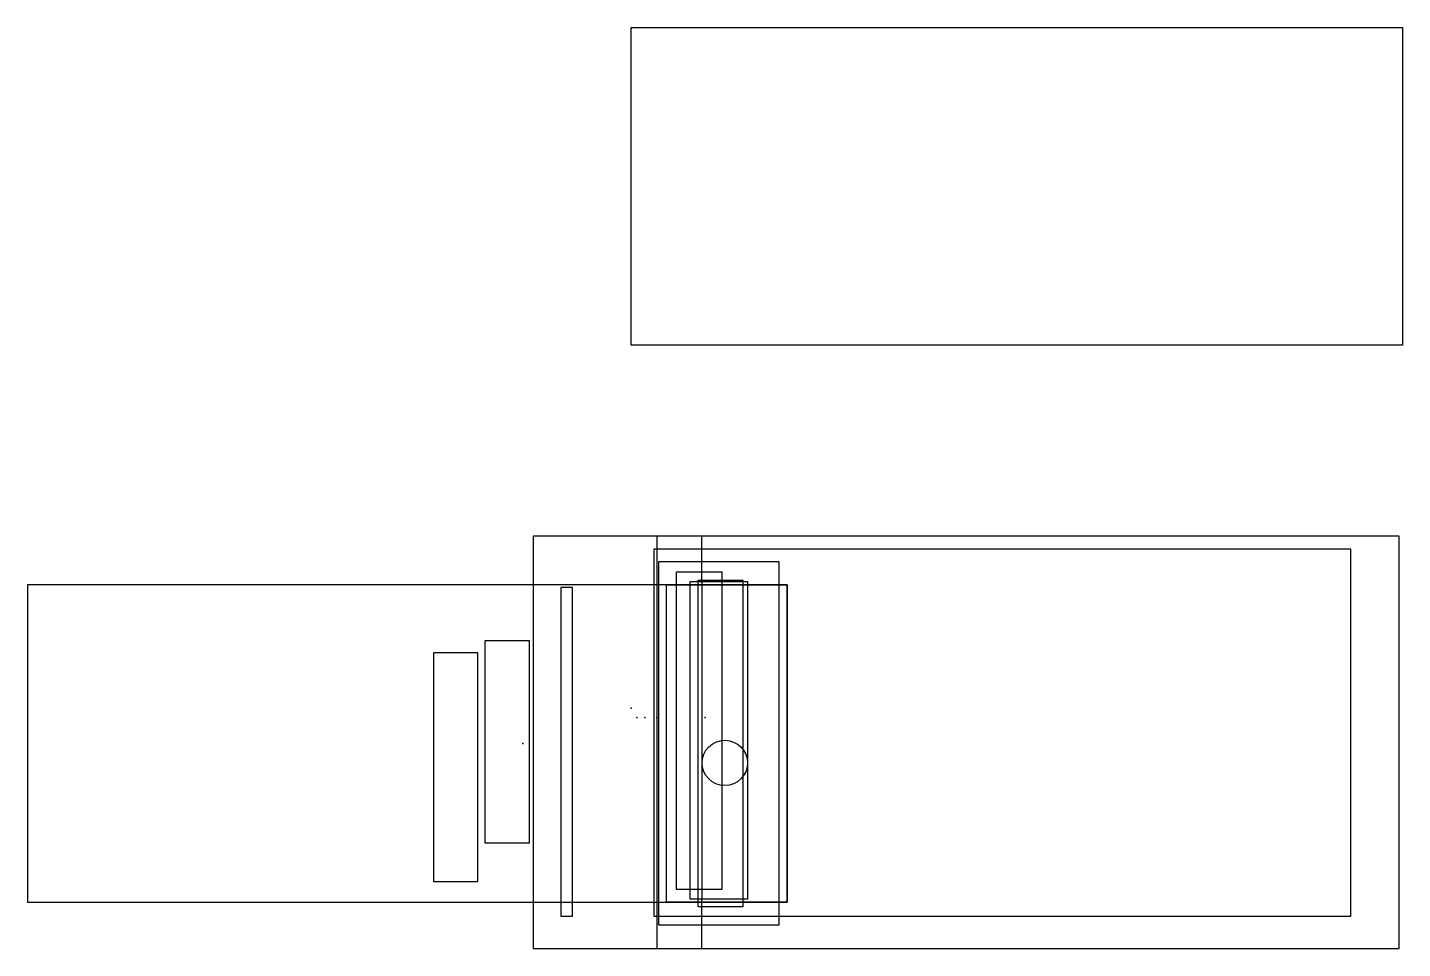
# Model space of a CAD drawing. Header units: centimetres. Extents: x -13.9 to 16.4, y -5.1 to 15.2.
import ezdxf

# ---------------------------------------------------------------- set-up
doc = ezdxf.new("R2010")
doc.units = ezdxf.units.CM
doc.header["$MEASUREMENT"] = 0
for name, color, linetype in [('Component1_Sketch2', 7, 'Continuous'), ('Component1_Sketch3', 7, 'Continuous'), ('Component1_Sketch4', 7, 'Continuous'), ('Component1_Sketch5', 7, 'Continuous'), ('Component1_Sketch6', 7, 'Continuous'), ('Component1_Sketch7', 7, 'Continuous'), ('final mobile stand v3_Sketch1', 7, 'Continuous'), ('final mobile stand v3_Sketch2', 7, 'Continuous'), ('holder_Sketch1', 7, 'Continuous')]:
    doc.layers.add(name, color=color, linetype=linetype)

# ---------------------------------------------------------------- blocks, each defined once
blk = doc.blocks.new('holder')
at = {"layer": 'holder_Sketch1'}
for p, q in [((0, 15, 0.5), (17, 15, 0.5)), ((0, 8, 0.5), (0, 15, 0.5)), ((17, 15, 0.5), (17, 8, 0.5)), ((17, 8, 0.5), (0, 8, 0.5)), ((15.86, 3.5, 0.5), (0.5, 3.5, 0.5)), ((0.5, 3.5, 0.5), (0.5, -4.59, 0.5)), ((15.86, -4.59, 0.5), (15.86, 3.5, 0.5)), ((1, -4, 0.5), (1, 3, 0.5)), ((1, 3, 0.5), (2, 3, 0.5)), ((2, 3, 0.5), (2, -4, 0.5)), ((2, -4, 0.5), (1, -4, 0.5)), ((0.5, -4.59, 0.5), (15.86, -4.59, 0.5))]:
    blk.add_line(p, q, dxfattribs=at)
blk.add_point((0, 0, 0.5), dxfattribs=at)
blk = doc.blocks.new('Component1')
at = {"layer": 'Component1_Sketch2'}
for p, q in [((16.36, 4, 0.5), (0, 4, 0.5)), ((0, 4, 0.5), (0, -5.09, 0.5)), ((16.36, -5.09, 0.5), (16.36, 4, 0.5)), ((1, 3, 0.5), (2, 3, 0.5)), ((1, -4, 0.5), (1, 3, 0.5)), ((2, 3, 0.5), (2, -4, 0.5)), ((2, -4, 0.5), (1, -4, 0.5)), ((0, -5.09, 0.5), (16.36, -5.09, 0.5))]:
    blk.add_line(p, q, dxfattribs=at)
blk.add_point((0, 0, 0.5), dxfattribs=at)
at = {"layer": 'Component1_Sketch3'}
for p, q in [((2.873, 2.929, 2.055), (-13.869, 2.929, -0.897)), ((-13.869, 2.929, -0.897), (-13.869, -4.071, -0.897)), ((0.212, -4.071, 1.586), (0.212, 2.929, 1.586)), ((0.212, 2.929, 1.586), (2.873, 2.929, 2.055)), ((2.873, -4.071, 2.055), (2.873, 2.929, 2.055)), ((2.873, 2.929, 2.055), (2.873, -4.071, 2.055)), ((-13.869, -4.071, -0.897), (2.873, -4.071, 2.055)), ((2.873, -4.071, 2.055), (0.212, -4.071, 1.586))]:
    blk.add_line(p, q, dxfattribs=at)
blk.add_point((-0.265, 0, 1.502), dxfattribs=at)
at = {"layer": 'Component1_Sketch4'}
blk.add_point((0, 0), dxfattribs=at)
at = {"layer": 'Component1_Sketch5'}
for p, q in [((0.038, 3.429, 2.571), (0.038, -4.571, 2.571)), ((2.699, 3.429, 3.04), (0.038, 3.429, 2.571)), ((2.699, -4.571, 3.04), (2.699, 3.429, 3.04)), ((0.91, -4.174, 2.724), (0.91, 3.026, 2.724)), ((0.91, 3.026, 2.724), (1.895, 3.026, 2.898)), ((1.895, 3.026, 2.898), (1.895, -4.174, 2.898)), ((1.895, -4.174, 2.898), (0.91, -4.174, 2.724)), ((0.038, -4.571, 2.571), (2.699, -4.571, 3.04))]:
    blk.add_line(p, q, dxfattribs=at)
blk.add_point((-0.438, 0, 2.487), dxfattribs=at)
at = {"layer": 'Component1_Sketch6'}
blk.add_circle((1.5, -1), 0.5, dxfattribs=at)
blk.add_point((0, 0), dxfattribs=at)
at = {"layer": 'Component1_Sketch7'}
for p, q in [((-2.724, 4, 14.42), (-2.724, -5.09, 14.42)), ((0.993, 4, 0.55), (-2.724, 4, 14.42)), ((0.993, 3, 0.55), (0.993, 4, 0.55)), ((-1.856, 2.868, 11.182), (-2.115, 2.868, 12.148)), ((-2.115, 2.868, 12.148), (-2.115, -4.376, 12.148)), ((-1.856, -4.376, 11.182), (-1.856, 2.868, 11.182)), ((0.734, -4, 1.516), (0.734, 3, 1.516)), ((0.734, 3, 1.516), (0.993, 3, 0.55)), ((0.993, -4, 0.55), (0.734, -4, 1.516)), ((0.993, -5.09, 0.55), (0.993, -4, 0.55)), ((-2.115, -4.376, 12.148), (-1.856, -4.376, 11.182)), ((-2.724, -5.09, 14.42), (0.993, -5.09, 0.55))]:
    blk.add_line(p, q, dxfattribs=at)
blk.add_point((1.064, 0, 0.285), dxfattribs=at)
blk.add_blockref('holder', (-0.563, 0.21, 0.122))

msp = doc.modelspace()

# ---------------------------------------------------------------- linework, layer by layer
at = {"layer": 'final mobile stand v3_Sketch1'}
for p, q in [((-3.792, 1.689, 0.88), (-3.792, -2.761, 0.88)), ((-2.808, 1.689, 1.053), (-3.792, 1.689, 0.88)), ((-2.808, -2.761, 1.053), (-2.808, 1.689, 1.053)), ((-3.792, -2.761, 0.88), (-2.808, -2.761, 1.053))]:
    msp.add_line(p, q, dxfattribs=at)
msp.add_point((-2.955, -0.571, 1.028), dxfattribs=at)
at = {"layer": 'final mobile stand v3_Sketch2'}
for p, q in [((-4.924, 1.429, 0.68), (-4.924, -3.615, 0.68)), ((-3.94, 1.429, 0.854), (-4.924, 1.429, 0.68)), ((-3.94, -3.615, 0.854), (-3.94, 1.429, 0.854)), ((-4.924, -3.615, 0.68), (-3.94, -3.615, 0.854))]:
    msp.add_line(p, q, dxfattribs=at)
msp.add_point((-2.955, -0.571, 1.028), dxfattribs=at)

# ---------------------------------------------------------------- block references
msp.add_blockref('Component1', (0, 0))

doc.saveas('drawing.dxf')
